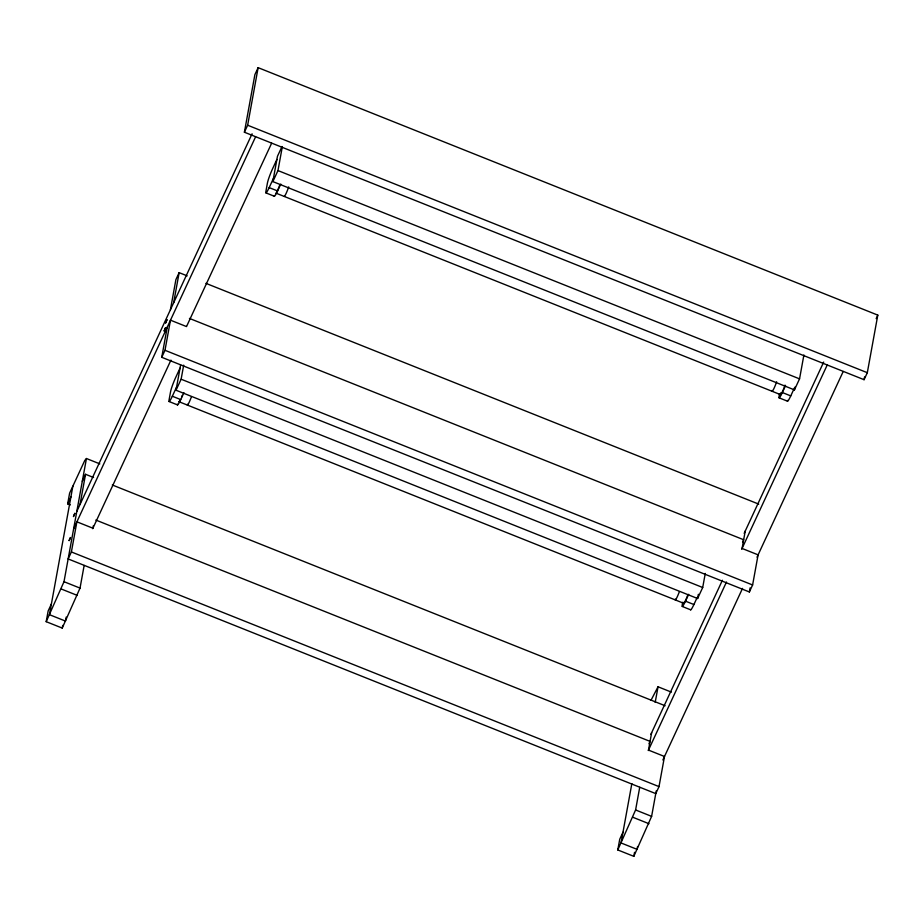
<?xml version="1.0" encoding="UTF-8"?>
<svg xmlns="http://www.w3.org/2000/svg" width="924" height="924" viewBox="0 0 924 924"><rect width="100%" height="100%" fill="white"/><g stroke="black" fill="none" stroke-linecap="round" stroke-linejoin="round"><path stroke-width="1.39" d="M84.153 565.442L80.03 588.103L62.231 628.077L46.2 621.679L48.152 610.96L51.398 603.973M70.34 504.92L67.671 503.857L69.623 493.139L84.765 460.51L86.44 458.523L99.804 463.86M72.869 486.151L49.446 614.679L65.477 621.078L66.205 617.07M46.2 621.679L63.999 581.704L86.44 458.523M651.639 732.686L648.475 750.092L664.495 756.49L659.008 786.613L655.763 793.612L68.145 558.939L71.391 551.951L76.888 521.817L92.908 528.216L93.359 525.733M80.053 504.412L85.539 474.289L93.578 477.5M62.231 628.077L62.716 625.398M745.241 531.046L742.076 548.452L758.096 554.85L752.61 584.973L749.364 591.961L161.746 357.299L167.232 327.177M170.409 309.771L175.895 279.637L179.141 272.649L187.179 275.86M161.746 357.299L164.992 350.3L170.478 320.178L186.509 326.576M173.654 302.772L179.141 272.649M705.266 573.446L702.702 587.502L697.597 598.521L176.01 390.217L180.63 364.922M176.01 390.217L181.127 379.21L183.691 365.153M244.398 132.224L254.885 74.648L258.131 67.66L877.8 315.119L867.313 372.695L864.067 379.695L244.398 132.224L247.644 125.225L258.131 67.66M803.903 354.978L799.549 378.863L794.432 389.882L272.857 181.589L277.466 156.283L282.016 146.5M272.857 181.589L277.974 170.57L282.328 146.673M656.259 790.863L651.616 816.366L633.818 856.34L617.786 849.941L619.738 839.235L622.984 832.235M631.843 783.633L621.032 842.954L637.063 849.352L637.572 846.523M617.786 849.941L635.596 809.967L639.72 787.317M655.197 702.367L658.038 686.786L671.39 692.122M633.818 856.34L634.545 852.332M682.709 602.263L682.201 605.081A11.388 1.201 -68.2 0 0 685.493 601.166L688.692 594.294M697.597 598.521L698.359 594.294M779.556 393.636L779.036 396.442A11.388 1.201 -68.2 0 0 782.339 392.538L785.539 385.654M749.364 591.961L750.115 587.86M794.432 389.882L794.952 387.075M864.067 379.695L864.575 376.877M67.671 503.857L70.917 496.858M82.294 481.288L85.539 474.289M76.808 511.411L252.09 133.795M73.643 528.817L255.59 136.833M92.7 528.678L170.94 360.129M186.706 326.16L271.621 143.232M180.053 368.087L175.791 377.258A11.388 1.201 -68.2 0 0 170.57 391.707L169.034 400.138A11.388 1.201 -68.2 0 0 172.326 396.234L176.588 387.064M276.9 159.448L272.638 168.63A11.388 1.201 -68.2 0 0 267.417 183.079L265.881 191.511A11.388 1.201 -68.2 0 0 269.173 187.607L273.435 178.424M177.35 404.111A11.388 1.201 -68.2 0 0 180.746 399.595L183.934 392.712M274.197 195.472A11.388 1.201 -68.2 0 0 277.593 190.956L280.781 184.072M690.505 609.494A11.388 1.201 -68.2 0 0 693.912 604.527L697.1 597.643M787.364 400.415A11.388 1.201 -68.2 0 0 790.759 395.899L794.478 387.861M651.004 700.311L658.038 686.786M650.819 734.453L722.395 580.272M744.166 533.367L823.677 362.069M648.971 743.716L650.057 741.383L95.83 520.05M742.573 542.076L743.658 539.743L189.432 318.41M648.255 750.554L726.495 581.993M741.66 549.33L827.176 365.096M662.878 759.99L742.526 588.392M757.022 557.184L843.208 371.494M876.171 318.618L877.8 315.119M247.644 125.225L867.313 372.695M277.974 170.57L799.549 378.863M269.173 187.607L277.593 190.956M782.339 392.538L790.759 395.899M780.607 394.675L275.86 193.093A6.838 0.716 -68.2 0 0 276.137 192.873M265.962 192.908L274.382 196.269M779.128 397.851L787.548 401.212M205.913 283.345L758.731 504.111M164.992 350.3L752.61 584.973M181.127 379.21L702.702 587.502M172.326 396.234L180.746 399.595M685.493 601.166L693.912 604.527M179.013 401.732L683.76 603.303M169.127 401.547L177.535 404.908M682.282 606.479L690.702 609.84M112.312 484.984L665.13 705.751M71.391 551.951L659.008 786.613M63.999 581.704L80.03 588.103M635.596 809.967L651.616 816.366M61.354 589.038L77.373 595.437M632.94 817.313L648.96 823.711M679.256 591.938A6.838 0.716 -68.2 0 1 676.345 598.625A6.838 0.716 -68.2 0 1 675.294 599.099M191.326 397.077A6.838 0.716 -68.2 0 1 188.415 403.765A6.838 0.716 -68.2 0 1 187.364 404.25M182.294 395.368A6.838 0.716 -68.2 0 1 181.612 397.008M180.296 399.861A6.838 0.716 -68.2 0 1 179.73 400.866M179.302 401.513A6.838 0.716 -68.2 0 1 178.898 401.513M687.664 595.299A6.838 0.716 -68.2 0 1 684.753 601.986A6.838 0.716 -68.2 0 1 683.714 602.46M776.622 381.774A6.838 0.716 -68.2 0 1 773.48 389.443A6.838 0.716 -68.2 0 1 772.141 390.471M288.692 186.914A6.838 0.716 -68.2 0 1 284.269 196.454M279.753 185.089A6.838 0.716 -68.2 0 1 276.576 192.238M785.03 385.135A6.838 0.716 -68.2 0 1 781.6 393.347A6.838 0.716 -68.2 0 1 780.792 392.816M73.493 516.516L74.832 513.374L73.493 516.516M164.172 330.942L165.512 327.801L164.172 330.942M165.627 322.903L166.967 319.762L165.627 322.903M69.115 540.575L70.478 537.549L69.115 540.575"/></g></svg>
